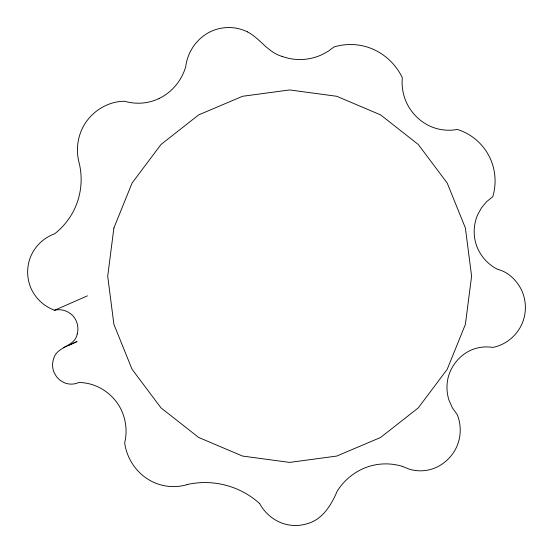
<?xml version="1.0" encoding="UTF-8"?>
<svg xmlns="http://www.w3.org/2000/svg" width="553" height="553" viewBox="0 0 553 553"><rect width="100%" height="100%" fill="white"/><g stroke="black" fill="none" stroke-linecap="round" stroke-linejoin="round"><path stroke-width="0.83" d="M77.206 334.047C74.773 347.104 57.63 345.95 53.855 358.005A19.583 19.583 0 0 0 54.153 372.674L56.683 376.952L60.215 380.416L64.494 382.828A18.332 18.332 0 0 0 78.83 382.524C98.282 382.552 116.448 395.817 123.001 414.031A49.749 49.749 0 0 1 124.681 442.829C126.858 459.453 137.573 474.64 152.752 481.884A48.291 48.291 0 0 0 187.184 484.635M159.119 98.503C172.059 92.275 181.875 80.323 185.753 66.519C187.598 51.512 197.269 37.777 211.052 31.403A42.429 42.429 0 0 1 247.391 31.839M68.323 345.563L77.074 341.56L63.782 347.415M87.471 295.82L54.588 310.254C44.122 306.514 35.565 298.454 31.016 288.341A41.109 41.109 0 0 1 31.016 255.749C35.558 245.629 44.122 237.569 54.588 233.836C61.625 228.334 67.563 221.497 72.049 213.776A69.415 69.415 0 0 0 78.803 161.566A49.749 49.749 0 0 1 80.503 132.755C87.063 114.54 105.222 101.275 124.681 101.254A48.291 48.291 0 0 0 159.119 98.503M54.588 310.254C62.683 308.194 71.524 312.189 75.533 319.482A19.569 19.569 0 0 1 77.206 334.047M402.328 466.379L409.835 469.359A38.952 38.952 0 0 0 433.642 468.502C443.872 464.638 452.216 456.674 456.737 446.741A41.627 41.627 0 0 0 457.255 414.626L452.437 407.934L449.057 400.379A41.385 41.385 0 0 1 448.621 375.798C451.863 365.243 459.246 356.194 469.041 351.072A38.745 38.745 0 0 1 492.792 347.415C506.292 344.809 517.76 334.931 522.703 322.143A41.454 41.454 0 0 0 521.472 289.896C516.633 280.288 508.352 271.945 497.659 269.359C488.071 264.617 480.585 256.239 476.776 246.265A42.512 42.512 0 0 1 477.647 214.813L481.511 207.797L486.619 201.672L492.792 196.668A54.809 54.809 0 0 0 491.652 161.891C485.942 146.545 472.988 134.137 457.255 129.457A45.795 45.795 0 0 1 429.121 125.759C418.144 120.43 409.517 110.821 405.176 99.436A48.899 48.899 0 0 1 402.328 77.703C396.404 65.344 386.16 55.155 373.662 49.48A56.406 56.406 0 0 0 333.957 46.998L328.385 51.132L322.33 54.491A52.362 52.362 0 0 1 282.071 56.406M282.071 56.399C267.721 52.321 260.131 38.427 247.391 31.839M259.557 503.389C264.59 512.797 273.085 520.131 283.205 523.56A39.719 39.719 0 0 0 306.549 523.905C322.558 519.806 331.212 505.124 337.268 491.036C343.385 481.407 352.247 473.596 362.63 468.854A56.406 56.406 0 0 1 402.335 466.373M187.163 484.532A81.616 81.616 0 0 1 259.516 503.43M113.897 227.974L107.697 276.175L113.897 324.376L132.07 369.293L160.985 407.865L198.665 437.464L242.553 456.066L289.641 462.412L336.736 456.066L380.616 437.464L418.296 407.865L447.211 369.293L465.391 324.376L471.591 276.175L465.391 227.974L447.211 183.057L418.296 144.492L380.616 114.893L336.736 96.284L289.641 89.939L242.553 96.284L198.665 114.893L160.985 144.492L132.07 183.057L113.897 227.974"/></g></svg>
